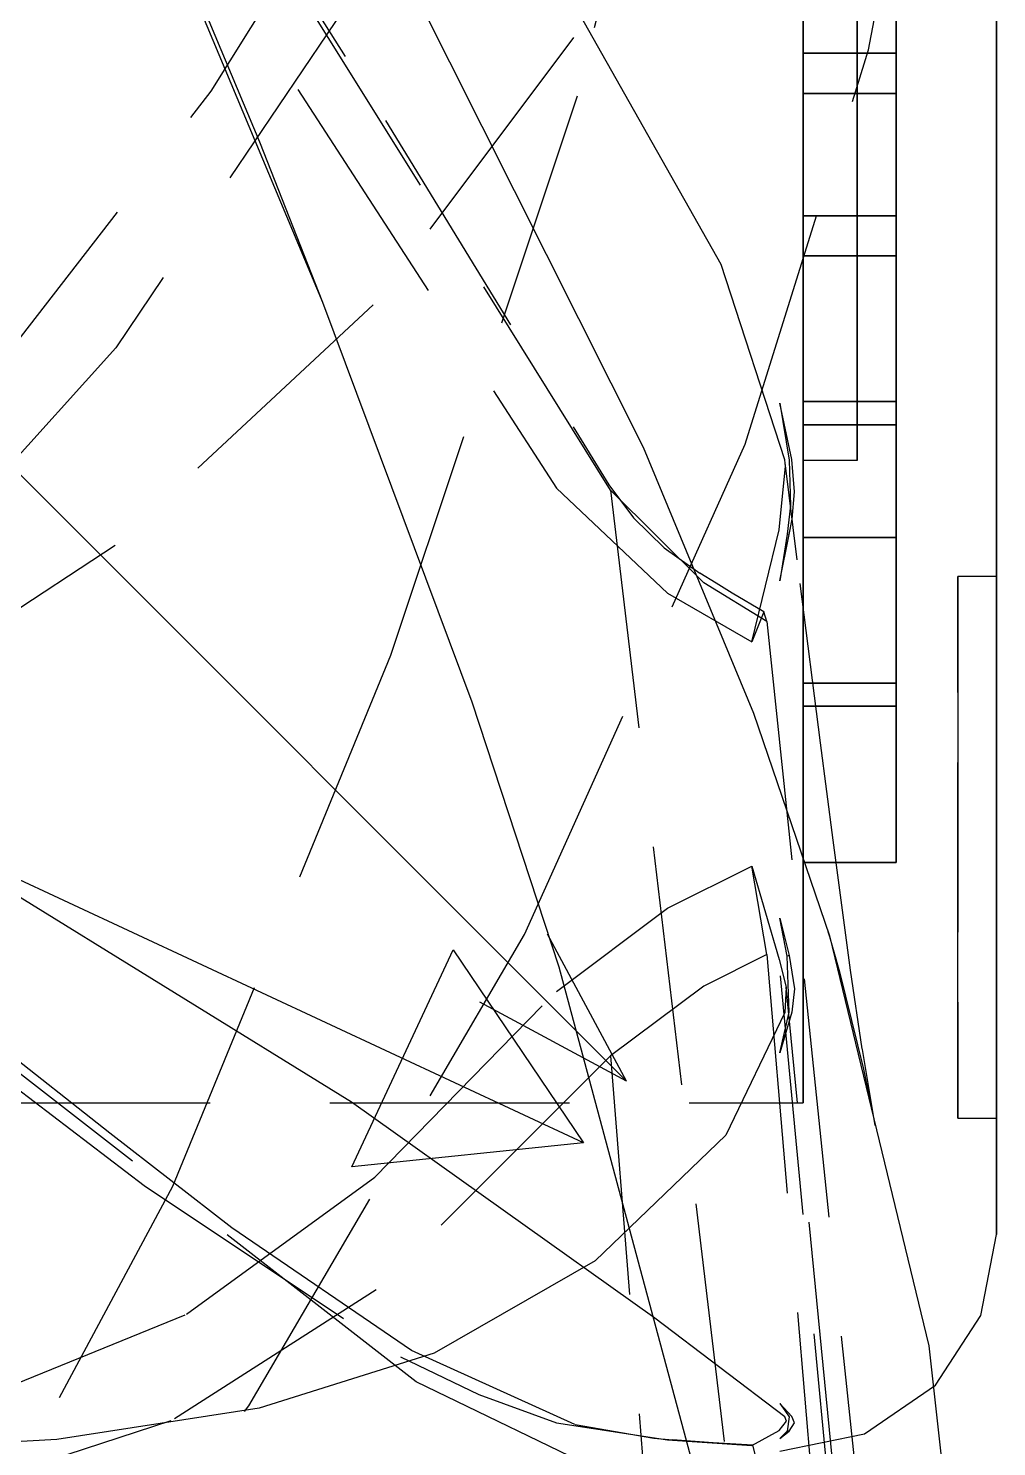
# Model space of a CAD drawing. Header units: metres. Extents: x -21 to 114, y 105 to 226.
# Drawn here: x 35.71 to 47.83, y 140.91 to 158.67 of the extents above; entities that cross this region are included whole.
import ezdxf

# ---------------------------------------------------------------- set-up
doc = ezdxf.new("R2010")
doc.units = ezdxf.units.M
doc.linetypes.add('DASHED', pattern=[4.5, 3, -1.5])
for name, color, linetype in [('DIM', 2, 'Continuous'), ('HIDDEN', 9, 'DASHED'), ('VISIBLE', 3, 'Continuous')]:
    doc.layers.add(name, color=color, linetype=linetype)

msp = doc.modelspace()

# ---------------------------------------------------------------- linework, layer by layer
at = {"layer": 'DIM', "color": 2}
for p, q in [((43.20173244687177, 145.4864052031387), (-0.6622916545081665, 189.35042930451866)), ((42.661102427770494, 144.71430551897427), (35.410640131477294, 148.09525161289986)), ((43.20173244687177, 145.4864052031387), (42.21178295321061, 147.32488283422373)), ((43.20173244687177, 145.4864052031387), (41.36325481578675, 146.4763546967999))]:
    msp.add_line(p, q, dxfattribs=at)
msp.add_lwpolyline([(42.661102427770494, 144.71430551897427), (39.76140556756782, 144.41138949277104), (41.02926035278992, 147.13031285388098)], close=True, dxfattribs=at)
at = {"layer": 'HIDDEN'}
for p, q in [((46.230431863245904, 158.4016889940027), (47.16791443863961, 163.31427669934007)), ((44.40021451132367, 162.00062051791627), (42.535654609172774, 158.55832978819214)), ((36.635085831494216, 161.68075246263658), (42.32228741302718, 152.91196604280543)), ((42.99990180147431, 152.88761081375443), (37.49026024451962, 161.7258977055791)), ((43.52863307914741, 161.5854288918992), (42.582316383636766, 157.8230330829151)), ((37.999455080102926, 157.88311080155304), (40.20720835753609, 161.4115525876269)), ((38.079847573337865, 160.86021726080446), (40.18000229888419, 157.51535785607481)), ((45.41159978988352, 155.80553247971844), (45.41159978988352, 159.75953071855884)), ((45.41159978988352, 159.75953071855884), (45.41159978988352, 155.80553247971844)), ((39.90720294610139, 159.28665812864722), (36.80352008391797, 154.67156067250676)), ((45.41159978988352, 159.29614839818362), (45.41159978988352, 157.27454711996666)), ((45.41159978988352, 157.27454711996654), (45.41159978988352, 159.2961483981835)), ((46.090097893839, 157.27454711996654), (46.090097893839, 159.2961483981835)), ((46.090097893839, 159.29614839818328), (46.090097893839, 157.27454711996637)), ((45.41159978988352, 158.88190371048591), (45.41159978988352, 158.55173401771256)), ((45.41159978988352, 158.55173401774965), (45.41159978988352, 158.88190371052892)), ((45.41159978988352, 158.57967950164124), (45.41159978988352, 158.80158415180622)), ((45.41159978988352, 158.80158415181467), (45.41159978988352, 158.57967950164613)), ((46.57473939666434, 158.55173401771256), (46.57473939666434, 158.8819037104862)), ((46.57473939666434, 158.88190371052923), (46.57473939666434, 158.5517340177502)), ((46.57473939666434, 158.80158415180574), (46.57473939666434, 158.57967950164095)), ((46.57473939666434, 158.57967950164496), (46.57473939666434, 158.80158415181378)), ((42.535654609172774, 158.55832978819214), (40.02563673630358, 155.2092535919126)), ((45.41159978988352, 158.36021264817805), (45.41159978988352, 158.57967950164124)), ((45.41159978988352, 158.57967950164613), (45.41159978988352, 158.36021264817947)), ((45.41159978988352, 158.55173401771256), (45.41159978988352, 158.22423196207092)), ((45.41159978988352, 158.22423196210212), (45.41159978988352, 158.55173401774965)), ((46.57473939666434, 158.57967950164095), (46.57473939666434, 158.36021264817796)), ((46.57473939666434, 158.36021264817805), (46.57473939666434, 158.57967950164496)), ((46.57473939666434, 158.2242319620706), (46.57473939666434, 158.55173401771256)), ((46.57473939666434, 158.5517340177502), (46.57473939666434, 158.2242319621029)), ((44.68563083828412, 153.4612991921759), (46.230431863245904, 158.4016889940027)), ((45.41159978988352, 156.32424698845625), (45.41159978988352, 158.36021264818083)), ((45.41159978988352, 158.36021264818154), (45.41159978988352, 156.3242469884534)), ((45.41159978988352, 158.36021264817984), (46.57473939666434, 158.36021264817924)), ((46.57473939666434, 158.36021264818277), (45.41159978988352, 158.3602126481822)), ((46.57473939666434, 158.36021264817887), (46.57473939666434, 156.3242469884543)), ((46.57473939666434, 156.32424698845625), (46.57473939666434, 158.36021264818459)), ((45.41159978988352, 158.22423196207092), (45.41159978988352, 157.89956021956147)), ((45.41159978988352, 157.8995602195869), (45.41159978988352, 158.22423196210212)), ((46.57473939666434, 157.89956021956087), (46.57473939666434, 158.2242319620706)), ((46.57473939666434, 158.2242319621029), (46.57473939666434, 157.8995602195879)), ((34.9876300018772, 153.9966425629812), (37.999455080102926, 157.88311080155304)), ((42.582316383636766, 157.8230330829151), (40.245190081728964, 150.81648896228782)), ((45.41159978988352, 157.89956021956147), (45.41159978988352, 157.5778800603188)), ((45.41159978988352, 157.57788006033852), (45.41159978988352, 157.8995602195869)), ((45.41159978988352, 157.52436416633253), (45.41159978988352, 157.85655842436984)), ((45.41159978988352, 157.85655842437217), (45.41159978988352, 155.82059276464406)), ((45.41159978988352, 157.85655842437), (45.41159978988352, 157.5243641663327)), ((45.41159978988352, 155.82059276464614), (45.41159978988352, 157.85655842437046)), ((46.57473939666434, 157.85655842437336), (45.41159978988352, 157.85655842437274)), ((45.41159978988352, 157.85655842437046), (46.57473939666434, 157.85655842436998)), ((46.57473939666434, 157.57788006031788), (46.57473939666434, 157.89956021956087)), ((46.57473939666434, 157.8995602195879), (46.57473939666434, 157.5778800603397)), ((46.57473939666434, 157.85655842437), (46.57473939666434, 157.5243641663328)), ((46.57473939666434, 155.82059276464688), (46.57473939666434, 157.85655842437524)), ((46.57473939666434, 157.52436416633125), (46.57473939666434, 157.85655842436844)), ((46.57473939666434, 157.8565584243695), (46.57473939666434, 155.8205927646449)), ((45.41159978988352, 157.5778800603188), (45.41159978988352, 157.2593512685056)), ((45.41159978988352, 157.25935126851974), (45.41159978988352, 157.57788006033852)), ((46.57473939666434, 157.25935126850442), (46.57473939666434, 157.57788006031788)), ((46.57473939666434, 157.5778800603397), (46.57473939666434, 157.25935126852113)), ((40.18000229888419, 157.51535785607481), (42.97798676226438, 152.95572510763083)), ((45.41159978988352, 157.19949059235256), (45.41159978988352, 157.52436416633253)), ((45.41159978988352, 157.5243641663327), (45.41159978988352, 157.1994905923527)), ((46.57473939666434, 157.5243641663328), (46.57473939666434, 157.1994905923529)), ((46.57473939666434, 157.1994905923514), (46.57473939666434, 157.52436416633125)), ((45.41159978988352, 157.27454711996666), (45.41159978988352, 155.58629021885827)), ((45.41159978988352, 155.58629021885818), (45.41159978988352, 157.27454711996654)), ((45.41159978988352, 157.2593512685056), (45.41159978988352, 156.94413206294536)), ((45.41159978988352, 156.944132062954), (45.41159978988352, 157.25935126851974)), ((45.41159978988352, 156.88230943317845), (45.41159978988352, 157.19949059235256)), ((45.41159978988352, 157.1994905923527), (45.41159978988352, 156.88230943317862)), ((46.090097893839, 155.58629021885818), (46.090097893839, 157.27454711996654)), ((46.090097893839, 157.27454711996637), (46.090097893839, 155.58629021885804)), ((46.57473939666434, 156.9441320629439), (46.57473939666434, 157.25935126850442)), ((46.57473939666434, 157.25935126852113), (46.57473939666434, 156.94413206295562)), ((46.57473939666434, 157.1994905923529), (46.57473939666434, 156.8823094331789)), ((46.57473939666434, 156.88230943317743), (46.57473939666434, 157.1994905923514)), ((45.41159978988352, 156.94413206294536), (45.41159978988352, 156.6323790185321)), ((45.41159978988352, 156.63237901853537), (45.41159978988352, 156.944132062954)), ((45.41159978988352, 156.5731836176515), (45.41159978988352, 156.88230943317845)), ((45.41159978988352, 156.88230943317862), (45.41159978988352, 156.57318361765164)), ((46.57473939666434, 156.6323790185304), (46.57473939666434, 156.9441320629439)), ((46.57473939666434, 156.94413206295562), (46.57473939666434, 156.6323790185372)), ((46.57473939666434, 156.8823094331789), (46.57473939666434, 156.573183617652)), ((46.57473939666434, 156.57318361765059), (46.57473939666434, 156.88230943317743)), ((45.41159978988352, 156.6323790185321), (45.41159978988352, 156.32424698845702)), ((45.41159978988352, 156.32424698845503), (45.41159978988352, 156.63237901853537)), ((45.41159978988352, 156.27246685743066), (45.41159978988352, 156.5731836176515)), ((45.41159978988352, 156.57318361765164), (45.41159978988352, 156.2724668574308)), ((46.57473939666434, 156.32424698845503), (46.57473939666434, 156.6323790185304)), ((46.57473939666434, 156.6323790185372), (46.57473939666434, 156.32424698845702)), ((46.57473939666434, 156.573183617652), (46.57473939666434, 156.27246685743125)), ((46.57473939666434, 156.27246685742986), (46.57473939666434, 156.57318361765059)), ((46.57473939666434, 156.3242469884553), (45.41159978988352, 156.32424698845585)), ((45.41159978988352, 156.3242469884553), (46.57473939666434, 156.32424698845583)), ((45.41159978988352, 155.98050324226452), (45.41159978988352, 156.27246685743066)), ((45.41159978988352, 156.2724668574308), (45.41159978988352, 155.98050324226466)), ((46.57473939666434, 156.27246685743125), (46.57473939666434, 155.98050324226517)), ((46.57473939666434, 155.98050324226384), (46.57473939666434, 156.27246685742986)), ((45.41159978988352, 155.69762684627275), (45.41159978988352, 155.98050324226452)), ((45.41159978988352, 155.98050324226466), (45.41159978988352, 155.6976268462729)), ((46.57473939666434, 155.98050324226517), (46.57473939666434, 155.69762684627347)), ((46.57473939666434, 155.6976268462722), (46.57473939666434, 155.98050324226384)), ((45.41159978988352, 155.82059276464153), (45.41159978988352, 155.3581017753535)), ((45.41159978988352, 155.35810177535933), (45.41159978988352, 155.82059276464747)), ((45.41159978988352, 155.82059276464588), (46.57473939666434, 155.8205927646464)), ((46.57473939666434, 155.82059276464588), (45.41159978988352, 155.8205927646464)), ((45.41159978988352, 152.25854114611963), (45.41159978988352, 155.80553247971844)), ((45.41159978988352, 155.80553247971844), (45.41159978988352, 152.25854114611963)), ((46.57473939666434, 155.35810177535933), (46.57473939666434, 155.82059276464747)), ((46.57473939666434, 155.82059276464153), (46.57473939666434, 155.3581017753535)), ((45.41159978988352, 155.4241613456878), (45.41159978988352, 155.69762684627275)), ((45.41159978988352, 155.6976268462729), (45.41159978988352, 155.42416134568793)), ((46.57473939666434, 155.69762684627347), (46.57473939666434, 155.42416134568856)), ((46.57473939666434, 155.4241613456873), (46.57473939666434, 155.6976268462722)), ((45.41159978988352, 155.58629021885827), (45.41159978988352, 154.31603394542694)), ((45.41159978988352, 154.31603394542688), (45.41159978988352, 155.58629021885818)), ((45.41159978988352, 155.16041964849416), (45.41159978988352, 155.4241613456878)), ((45.41159978988352, 155.42416134568793), (45.41159978988352, 155.16041964849427)), ((46.090097893839, 154.31603394542688), (46.090097893839, 155.58629021885818)), ((46.090097893839, 155.58629021885804), (46.090097893839, 154.3160339454268)), ((46.57473939666434, 155.42416134568856), (46.57473939666434, 155.16041964849498)), ((46.57473939666434, 155.16041964849376), (46.57473939666434, 155.4241613456873)), ((45.41159978988352, 155.3581017753535), (45.41159978988352, 154.90595404327496)), ((45.41159978988352, 154.90595404328067), (45.41159978988352, 155.35810177535933)), ((46.57473939666434, 154.90595404328067), (46.57473939666434, 155.35810177535933)), ((46.57473939666434, 155.3581017753535), (46.57473939666434, 154.90595404327496)), ((40.02563673630358, 155.2092535919126), (36.79743777672181, 152.196291606778)), ((45.41159978988352, 154.90670353638902), (45.41159978988352, 155.16041964849416)), ((45.41159978988352, 155.16041964849427), (45.41159978988352, 154.90670353638913)), ((46.57473939666434, 155.16041964849498), (46.57473939666434, 154.90670353638987)), ((46.57473939666434, 154.9067035363887), (46.57473939666434, 155.16041964849376)), ((45.41159978988352, 154.66330331947404), (45.41159978988352, 154.90670353638902)), ((45.41159978988352, 154.90670353638913), (45.41159978988352, 154.66330331947415)), ((45.41159978988352, 154.90595404327496), (45.41159978988352, 154.46469564391688)), ((45.41159978988352, 154.46469564392243), (45.41159978988352, 154.90595404328067)), ((46.57473939666434, 154.90670353638987), (46.57473939666434, 154.66330331947492)), ((46.57473939666434, 154.6633033194738), (46.57473939666434, 154.9067035363887)), ((46.57473939666434, 154.46469564392243), (46.57473939666434, 154.90595404328067)), ((46.57473939666434, 154.90595404327496), (46.57473939666434, 154.46469564391688)), ((36.80352008391797, 154.67156067250676), (33.63286224075656, 151.1517658055319)), ((45.41159978988352, 154.43049750407317), (45.41159978988352, 154.66330331947404)), ((45.41159978988352, 154.66330331947415), (45.41159978988352, 154.4304975040733)), ((46.57473939666434, 154.66330331947492), (46.57473939666434, 154.4304975040741)), ((46.57473939666434, 154.43049750407303), (46.57473939666434, 154.6633033194738)), ((45.41159978988352, 154.46469564391688), (45.41159978988352, 154.03485950134097)), ((45.41159978988352, 154.03485950134638), (45.41159978988352, 154.46469564392243)), ((45.41159978988352, 154.2085524740569), (45.41159978988352, 154.43049750407317)), ((45.41159978988352, 154.4304975040733), (45.41159978988352, 154.20855247405697)), ((46.57473939666434, 154.03485950134638), (46.57473939666434, 154.46469564392243)), ((46.57473939666434, 154.46469564391688), (46.57473939666434, 154.03485950134097)), ((46.57473939666434, 154.4304975040741), (46.57473939666434, 154.20855247405783)), ((46.57473939666434, 154.20855247405683), (46.57473939666434, 154.43049750407303)), ((45.41159978988352, 154.31603394542694), (45.41159978988352, 153.5274742533508)), ((45.41159978988352, 153.52747425335076), (45.41159978988352, 154.31603394542688)), ((45.41159978988352, 153.9977221860371), (45.41159978988352, 154.2085524740569)), ((45.41159978988352, 154.20855247405697), (45.41159978988352, 153.99772218603718)), ((46.090097893839, 153.52747425335076), (46.090097893839, 154.31603394542688)), ((46.090097893839, 154.3160339454268), (46.090097893839, 153.5274742533507)), ((46.57473939666434, 154.20855247405783), (46.57473939666434, 153.99772218603806)), ((46.57473939666434, 153.9977221860371), (46.57473939666434, 154.20855247405683)), ((45.41159978988352, 154.03485950134097), (45.41159978988352, 153.61696474452776)), ((45.41159978988352, 153.616964744533), (45.41159978988352, 154.03485950134638)), ((46.57473939666434, 153.616964744533), (46.57473939666434, 154.03485950134638)), ((46.57473939666434, 154.03485950134097), (46.57473939666434, 153.61696474452776)), ((45.41159978988352, 150.47132622092184), (45.41159978988352, 153.99772218603923)), ((45.41159978988352, 153.99772218603937), (45.41159978988352, 150.4713262209225)), ((45.41159978988352, 153.99772218603977), (46.57473939666434, 153.99772218604005)), ((46.57473939666434, 153.99772218603977), (45.41159978988352, 153.99772218604025)), ((46.57473939666434, 153.99772218603977), (46.57473939666434, 150.47132622092198)), ((46.57473939666434, 150.4713262209214), (46.57473939666434, 153.99772218603144)), ((45.41159978988352, 153.524663761898), (45.41159978988352, 153.7069372843421)), ((45.41159978988352, 153.70693728434415), (45.41159978988352, 150.18054131922747)), ((45.41159978988352, 153.70693728434287), (45.41159978988352, 153.52466376189872)), ((45.41159978988352, 150.18054131922662), (45.41159978988352, 153.70693728434443)), ((46.57473939666434, 153.70693728434458), (45.41159978988352, 153.706937284345)), ((45.41159978988352, 153.70693728434458), (46.57473939666434, 153.70693728434503)), ((46.57473939666434, 150.18054131922622), (46.57473939666434, 153.7069372843429)), ((46.57473939666434, 153.70693728434287), (46.57473939666434, 153.52466376189957)), ((46.57473939666434, 153.52466376189918), (46.57473939666434, 153.70693728434293)), ((46.57473939666434, 153.70693728434458), (46.57473939666434, 150.1805413192268)), ((45.41159978988352, 153.61696474452776), (45.41159978988352, 153.21151608040518)), ((45.41159978988352, 153.21151608041026), (45.41159978988352, 153.616964744533)), ((45.41159978988352, 153.5274742533508), (45.41159978988352, 153.260152818329)), ((45.41159978988352, 153.260152818329), (45.41159978988352, 153.52747425335076)), ((45.41159978988352, 153.3542875088192), (45.41159978988352, 153.524663761898)), ((45.41159978988352, 153.52466376189872), (45.41159978988352, 153.35428750881982)), ((46.090097893839, 153.260152818329), (46.090097893839, 153.52747425335076)), ((46.090097893839, 153.5274742533507), (46.090097893839, 153.260152818329)), ((46.57473939666434, 153.21151608041026), (46.57473939666434, 153.616964744533)), ((46.57473939666434, 153.61696474452776), (46.57473939666434, 153.21151608040518)), ((46.57473939666434, 153.52466376189957), (46.57473939666434, 153.35428750882141)), ((46.57473939666434, 153.35428750882065), (46.57473939666434, 153.52466376189918)), ((41.92397303087639, 147.3207101701541), (44.68563083828412, 153.4612991921759)), ((45.41159978988352, 153.19600347507136), (45.41159978988352, 153.3542875088192)), ((45.41159978988352, 153.35428750881982), (45.41159978988352, 153.19600347507188)), ((46.57473939666434, 153.35428750882141), (46.57473939666434, 153.19600347507412)), ((46.57473939666434, 153.196003475073), (46.57473939666434, 153.35428750882065)), ((45.11003098174564, 152.39116959658952), (45.193042750114294, 153.1871042244121)), ((46.090097893839, 153.260152818329), (45.41159978988352, 153.260152818329)), ((45.41159978988352, 153.21151608040518), (45.41159978988352, 152.81900318429555)), ((45.41159978988352, 152.81900318430047), (45.41159978988352, 153.21151608041026)), ((45.41159978988352, 153.0499927743155), (45.41159978988352, 153.19600347507136)), ((45.41159978988352, 153.19600347507188), (45.41159978988352, 153.04999277431594)), ((46.57473939666434, 152.81900318430047), (46.57473939666434, 153.21151608041026)), ((46.57473939666434, 153.21151608040518), (46.57473939666434, 152.81900318429555)), ((46.57473939666434, 153.19600347507412), (46.57473939666434, 153.0499927743187)), ((46.57473939666434, 153.04999277431733), (46.57473939666434, 153.196003475073)), ((42.97812066325581, 152.95557018067854), (43.28741022771797, 152.54212452234452)), ((45.41159978988352, 152.91642247667198), (45.41159978988352, 153.0499927743155)), ((45.41159978988352, 153.04999277431594), (45.41159978988352, 152.91642247667235)), ((46.57473939666434, 153.0499927743187), (46.57473939666434, 152.91642247667548)), ((46.57473939666434, 152.91642247667392), (46.57473939666434, 153.04999277431733)), ((42.32228741302718, 152.91196604280543), (43.713480870757984, 151.59840387321347)), ((42.99990180147431, 152.88761081375443), (44.77962879344168, 137.9946361339519)), ((44.16725443161125, 151.7262255189251), (42.99990180147431, 152.88761081375443)), ((45.41159978988352, 152.7954454175534), (45.41159978988352, 152.91642247667198)), ((45.41159978988352, 152.91642247667235), (45.41159978988352, 152.7954454175537)), ((45.41159978988352, 152.81900318429555), (45.41159978988352, 152.4399001085165)), ((45.41159978988352, 152.43990010852121), (45.41159978988352, 152.81900318430047)), ((45.41159978988352, 152.6872000227856), (45.41159978988352, 152.7954454175534)), ((45.41159978988352, 152.7954454175537), (45.41159978988352, 152.68720002278585)), ((46.57473939666434, 152.91642247667548), (46.57473939666434, 152.7954454175571)), ((46.57473939666434, 152.7954454175554), (46.57473939666434, 152.91642247667392)), ((46.57473939666434, 152.43990010852121), (46.57473939666434, 152.81900318430047)), ((46.57473939666434, 152.81900318429555), (46.57473939666434, 152.4399001085165)), ((46.57473939666434, 152.7954454175571), (46.57473939666434, 152.68720002278934)), ((46.57473939666434, 152.68720002278758), (46.57473939666434, 152.7954454175554)), ((45.25471673590892, 152.69324466524563), (45.21130456537202, 152.33501514668188)), ((45.41159978988352, 152.59181015021613), (45.41159978988352, 152.6872000227856)), ((45.41159978988352, 152.68720002278585), (45.41159978988352, 152.59181015021636)), ((45.41159978988352, 152.5093849479925), (45.41159978988352, 152.59181015021613)), ((45.41159978988352, 152.59181015021636), (45.41159978988352, 152.50938494799266)), ((46.57473939666434, 152.68720002278934), (46.57473939666434, 152.59181015021986)), ((46.57473939666434, 152.5918101502181), (46.57473939666434, 152.68720002278758)), ((46.57473939666434, 152.59181015021986), (46.57473939666434, 152.509384947996)), ((46.57473939666434, 152.50938494799433), (46.57473939666434, 152.5918101502181)), ((43.28741022771797, 152.54212452234452), (43.67067800150176, 152.1670540272175)), ((45.238636269732346, 152.3311807104416), (45.27600059521675, 152.52198540528764)), ((45.41159978988352, 152.440018729671), (45.41159978988352, 152.5093849479925)), ((45.41159978988352, 152.50938494799266), (45.41159978988352, 152.44001872967112)), ((45.41159978988352, 152.38379086630036), (45.41159978988352, 152.440018729671)), ((45.41159978988352, 152.44001872967112), (45.41159978988352, 152.38379086630044)), ((45.41159978988352, 152.4399001085165), (45.41159978988352, 152.07466470985042)), ((45.41159978988352, 152.074664709855), (45.41159978988352, 152.43990010852121)), ((46.57473939666434, 152.509384947996), (46.57473939666434, 152.44001872967422)), ((46.57473939666434, 152.44001872967266), (46.57473939666434, 152.50938494799433)), ((46.57473939666434, 152.44001872967422), (46.57473939666434, 152.38379086630314)), ((46.57473939666434, 152.38379086630178), (46.57473939666434, 152.44001872967266)), ((46.57473939666434, 152.074664709855), (46.57473939666434, 152.43990010852121)), ((46.57473939666434, 152.4399001085165), (46.57473939666434, 152.07466470985042)), ((44.76821055378609, 150.98624883758617), (45.11003098174564, 152.39116959658952)), ((45.21130456537202, 152.33501514668188), (45.12081488749915, 151.7498982346658)), ((45.12081488749915, 151.7498982346658), (45.238636269732346, 152.3311807104416)), ((45.238636269732346, 152.3311807104416), (45.21130456537202, 152.33501514668188)), ((45.41159978988352, 152.34076569560276), (45.41159978988352, 152.38379086630036)), ((45.41159978988352, 152.38379086630044), (45.41159978988352, 152.3407656956028)), ((45.41159978988352, 152.3109924483565), (45.41159978988352, 152.34076569560276)), ((45.41159978988352, 152.3407656956028), (45.41159978988352, 152.31099244835656)), ((45.41159978988352, 152.29450519206475), (45.41159978988352, 152.3109924483565)), ((45.41159978988352, 152.31099244835656), (45.41159978988352, 152.29450519206478)), ((45.41159978988352, 152.29450519206569), (45.41159978988352, 148.2225738726146)), ((45.41159978988352, 148.2225738726146), (45.41159978988352, 152.29450519206569)), ((45.41159978988352, 152.29450519206569), (46.57473939666434, 152.2945051920647)), ((46.57473939666434, 152.29450519206569), (45.41159978988352, 152.2945051920663)), ((45.41159978988352, 149.29641767417496), (45.41159978988352, 152.25854114611963)), ((45.41159978988352, 152.25854114611963), (45.41159978988352, 149.29641767417496)), ((46.57473939666434, 152.38379086630314), (46.57473939666434, 152.34076569560494)), ((46.57473939666434, 152.34076569560386), (46.57473939666434, 152.38379086630178)), ((46.57473939666434, 152.34076569560494), (46.57473939666434, 152.31099244835804)), ((46.57473939666434, 152.31099244835727), (46.57473939666434, 152.34076569560386)), ((46.57473939666434, 152.31099244835804), (46.57473939666434, 152.29450519206543)), ((46.57473939666434, 152.2945051920651), (46.57473939666434, 152.31099244835727)), ((46.57473939666434, 148.2225738726146), (46.57473939666434, 152.29450519206569)), ((46.57473939666434, 152.29450519206569), (46.57473939666434, 148.2225738726146)), ((36.79743777672181, 152.196291606778), (32.764255457415736, 149.53902644923755)), ((43.67067800150176, 152.1670540272175), (44.11750014194431, 151.8460070355979)), ((45.41159978988352, 152.07466470985042), (45.41159978988352, 151.72373809657418)), ((45.41159978988352, 151.72373809657856), (45.41159978988352, 152.074664709855)), ((46.57473939666434, 151.72373809657856), (46.57473939666434, 152.074664709855)), ((46.57473939666434, 152.07466470985042), (46.57473939666434, 151.72373809657418)), ((44.32085912479893, 151.72215379974506), (44.11760409370695, 151.8459424117583)), ((44.95749857403853, 151.24331044579205), (44.16725443161125, 151.7262255189251)), ((44.52439469390684, 151.5991529399111), (44.32085912479893, 151.72215379974506)), ((45.41159978988352, 151.72373809657418), (45.41159978988352, 151.38754409571604)), ((45.41159978988352, 151.38754409572022), (45.41159978988352, 151.72373809657856)), ((46.57473939666434, 151.38754409572022), (46.57473939666434, 151.72373809657856)), ((46.57473939666434, 151.72373809657418), (46.57473939666434, 151.38754409571604)), ((47.350165801184886, 151.7970863377126), (47.350165801184886, 151.806228309853)), ((47.83480730401023, 151.806228309853), (47.350165801184886, 151.806228309853)), ((47.350165801184886, 151.806228309853), (47.350165801184886, 151.7970863377126)), ((47.350165801184886, 151.76977538689547), (47.350165801184886, 151.7970863377126)), ((47.350165801184886, 151.7970863377126), (47.350165801184886, 151.76977538689547)), ((47.350165801184886, 151.72463890845427), (47.350165801184886, 151.76977538689547)), ((47.350165801184886, 151.76977538689547), (47.350165801184886, 151.72463890845427)), ((47.350165801184886, 151.6622445197942), (47.350165801184886, 151.72463890845427)), ((47.350165801184886, 151.72463890845427), (47.350165801184886, 151.6622445197942)), ((47.834807302269034, 151.806228309853), (47.834807302269034, 151.1698009114067)), ((43.713480870757984, 151.59840387321347), (44.76821055378609, 150.98624883758617)), ((44.920256830110965, 151.36245892531156), (44.52439469390684, 151.5991529399111)), ((47.350165801184886, 151.58337686655472), (47.350165801184886, 151.6622445197942)), ((47.350165801184886, 151.6622445197942), (47.350165801184886, 151.58337686655472)), ((47.350165801184886, 151.48902775523538), (47.350165801184886, 151.58337686655472)), ((47.350165801184886, 151.58337686655472), (47.350165801184886, 151.48902775523538)), ((44.92039461691612, 151.3626909781023), (44.76821055378609, 150.98624883758617)), ((44.95749857403853, 151.24331044579205), (44.92039461691612, 151.3626909781023)), ((45.41159978988352, 151.38754409571604), (45.41159978988352, 151.06648874118434)), ((45.41159978988352, 151.06648874118835), (45.41159978988352, 151.38754409572022)), ((46.57473939666434, 151.06648874118835), (46.57473939666434, 151.38754409572022)), ((46.57473939666434, 151.38754409571604), (46.57473939666434, 151.06648874118434)), ((47.350165801184886, 151.3803836806537), (47.350165801184886, 151.48902775523538)), ((47.350165801184886, 151.48902775523538), (47.350165801184886, 151.3803836806537)), ((47.350165801184886, 151.25881090508423), (47.350165801184886, 151.3803836806537)), ((47.350165801184886, 151.3803836806537), (47.350165801184886, 151.25881090508423)), ((44.95749857403853, 151.24331044579205), (46.71542707050155, 134.3669355359921)), ((47.350165801184886, 151.125838276718), (47.350165801184886, 151.25881090508423)), ((47.350165801184886, 151.25881090508423), (47.350165801184886, 151.125838276718)), ((47.834807302269034, 151.1698009114067), (47.834807302269034, 150.55326614582333)), ((45.41159978988352, 151.06648874118434), (45.41159978988352, 150.76095978338532)), ((45.41159978988352, 150.7609597833891), (45.41159978988352, 151.06648874118835)), ((46.57473939666434, 150.7609597833891), (46.57473939666434, 151.06648874118835)), ((46.57473939666434, 151.06648874118434), (46.57473939666434, 150.76095978338532)), ((47.350165801184886, 150.9831380035092), (47.350165801184886, 151.125838276718)), ((47.350165801184886, 151.125838276718), (47.350165801184886, 150.9831380035092)), ((47.350165801184886, 150.83250462419005), (47.350165801184886, 150.9831380035092)), ((47.350165801184886, 150.9831380035092), (47.350165801184886, 150.83250462419005)), ((40.245190081728964, 150.81648896228782), (37.513658463745465, 144.16475316471607)), ((47.350165801184886, 150.67583244090503), (47.350165801184886, 150.83250462419005)), ((47.350165801184886, 150.83250462419005), (47.350165801184886, 150.67583244090503)), ((45.41159978988352, 150.76095978338532), (45.41159978988352, 150.47132622092244)), ((45.41159978988352, 150.47132622092604), (45.41159978988352, 150.7609597833891)), ((46.57473939666434, 150.47132622092604), (46.57473939666434, 150.7609597833891)), ((46.57473939666434, 150.76095978338532), (46.57473939666434, 150.47132622092244)), ((47.350165801184886, 150.51509169726225), (47.350165801184886, 150.67583244090503)), ((47.350165801184886, 150.67583244090503), (47.350165801184886, 150.51509169726225)), ((46.57473939666434, 150.4713262209214), (45.41159978988352, 150.47132622092113)), ((45.41159978988352, 150.4713262209214), (46.57473939666434, 150.4713262209209)), ((47.350165801184886, 150.35230380137696), (47.350165801184886, 150.51509169726225)), ((47.350165801184886, 150.51509169726225), (47.350165801184886, 150.35230380137696)), ((47.834807302269034, 150.55326614582333), (47.834807302269034, 149.95758574871775)), ((47.350165801184886, 150.35230380137696), (47.350165801184886, 146.4751717787742)), ((47.350165801184886, 146.4751717787742), (47.350165801184886, 150.35230380137696)), ((47.83480730401023, 146.4751717787742), (47.83480730401023, 150.35230380137696)), ((45.41159978988352, 150.18054131922875), (45.41159978988352, 149.92482915471328)), ((45.41159978988352, 149.92482915471197), (45.41159978988352, 150.18054131922725)), ((45.41159978988352, 150.18054131922622), (46.57473939666434, 150.18054131922577)), ((46.57473939666434, 150.18054131922622), (45.41159978988352, 150.18054131922577)), ((46.57473939666434, 149.92482915471314), (46.57473939666434, 150.18054131922804)), ((46.57473939666434, 150.18054131922875), (46.57473939666434, 149.9248291547142)), ((45.41159978988352, 149.92482915471328), (45.41159978988352, 149.68602221136751)), ((45.41159978988352, 149.68602221136638), (45.41159978988352, 149.92482915471197)), ((46.57473939666434, 149.6860222113678), (46.57473939666434, 149.92482915471314)), ((46.57473939666434, 149.9248291547142), (46.57473939666434, 149.68602221136916)), ((47.834807302269034, 149.95758574871775), (47.834807302269034, 149.38368892487293)), ((45.41159978988352, 149.68602221136751), (45.41159978988352, 149.4644089051545)), ((45.41159978988352, 149.4644089051535), (45.41159978988352, 149.68602221136638)), ((46.57473939666434, 149.4644089051552), (46.57473939666434, 149.6860222113678)), ((46.57473939666434, 149.68602221136916), (46.57473939666434, 149.46440890515677)), ((45.41159978988352, 149.4644089051545), (45.41159978988352, 149.26025688664694)), ((45.41159978988352, 149.26025688664612), (45.41159978988352, 149.4644089051535)), ((46.57473939666434, 149.26025688664794), (46.57473939666434, 149.4644089051552)), ((46.57473939666434, 149.46440890515677), (46.57473939666434, 149.2602568866497)), ((47.834807302269034, 149.38368892487293), (47.834807302269034, 148.83247089876863)), ((45.41159978988352, 147.06769530351824), (45.41159978988352, 149.29641767417496)), ((45.41159978988352, 149.29641767417496), (45.41159978988352, 147.06769530351824)), ((45.41159978988352, 149.26025688664694), (45.41159978988352, 149.07381271777558)), ((45.41159978988352, 149.0738127177749), (45.41159978988352, 149.26025688664612)), ((46.57473939666434, 149.07381271777686), (46.57473939666434, 149.26025688664794)), ((46.57473939666434, 149.2602568866497), (46.57473939666434, 149.07381271777874)), ((45.41159978988352, 149.07381271777558), (45.41159978988352, 148.90530157404743)), ((45.41159978988352, 148.90530157404686), (45.41159978988352, 149.0738127177749)), ((46.57473939666434, 148.90530157404885), (46.57473939666434, 149.07381271777686)), ((46.57473939666434, 149.07381271777874), (46.57473939666434, 148.9053015740508)), ((45.41159978988352, 148.90530157404743), (45.41159978988352, 148.75492697259273)), ((45.41159978988352, 148.75492697259227), (45.41159978988352, 148.90530157404686)), ((46.57473939666434, 148.75492697259426), (46.57473939666434, 148.90530157404885)), ((46.57473939666434, 148.9053015740508), (46.57473939666434, 148.75492697259622)), ((45.41159978988352, 148.75492697259273), (45.41159978988352, 148.62287052637006)), ((45.41159978988352, 148.6228705263697), (45.41159978988352, 148.75492697259227)), ((46.57473939666434, 148.62287052637166), (46.57473939666434, 148.75492697259426)), ((46.57473939666434, 148.75492697259622), (46.57473939666434, 148.62287052637353)), ((47.834807302269034, 148.83247089876863), (47.834807302269034, 148.30479151811647)), ((31.49303523803692, 148.49770261279235), (37.160747959248845, 144.1784081911484)), ((45.41159978988352, 148.62287052637006), (45.41159978988352, 148.50929172482552)), ((45.41159978988352, 148.5092917248253), (45.41159978988352, 148.6228705263697)), ((45.41159978988352, 148.50929172482552), (45.41159978988352, 148.4143277412715)), ((45.41159978988352, 148.41432774127134), (45.41159978988352, 148.5092917248253)), ((46.57473939666434, 148.50929172482708), (46.57473939666434, 148.62287052637166)), ((46.57473939666434, 148.62287052637353), (46.57473939666434, 148.50929172482887)), ((46.57473939666434, 148.41432774127296), (46.57473939666434, 148.50929172482708)), ((46.57473939666434, 148.50929172482887), (46.57473939666434, 148.41432774127455)), ((40.56499992545438, 141.7182777095331), (31.881962365212253, 148.47594312455487)), ((45.41159978988352, 148.4143277412715), (45.41159978988352, 148.33809326721735)), ((45.41159978988352, 148.33809326721723), (45.41159978988352, 148.41432774127134)), ((45.41159978988352, 148.33809326721735), (45.41159978988352, 148.2806803738522)), ((45.41159978988352, 148.28068037385214), (45.41159978988352, 148.33809326721723)), ((46.57473939666434, 148.3380932672186), (46.57473939666434, 148.41432774127296)), ((46.57473939666434, 148.41432774127455), (46.57473939666434, 148.33809326721996)), ((46.57473939666434, 148.28068037385322), (46.57473939666434, 148.3380932672186)), ((46.57473939666434, 148.33809326721996), (46.57473939666434, 148.28068037385424)), ((43.71348087484739, 147.6522829184817), (44.76821055333343, 148.17903210728093)), ((44.76821055333343, 148.17903210728093), (45.11003881498105, 147.00884318619515)), ((44.95749857421203, 147.07194857839895), (44.76821055333343, 148.17903210728093)), ((45.41159978988352, 148.2806803738522), (45.41159978988352, 148.2421584008473)), ((45.41159978988352, 148.24215840084727), (45.41159978988352, 148.28068037385214)), ((45.41159978988352, 148.2421584008473), (45.41159978988352, 148.22257387261178)), ((45.41159978988352, 148.22257387261178), (45.41159978988352, 148.24215840084727)), ((46.57473939666434, 148.2225738726146), (45.41159978988352, 148.22257387261527)), ((45.41159978988352, 148.2225738726146), (46.57473939666434, 148.22257387261357)), ((46.57473939666434, 148.24215840084796), (46.57473939666434, 148.28068037385322)), ((46.57473939666434, 148.28068037385424), (46.57473939666434, 148.24215840084864)), ((46.57473939666434, 148.22257387261203), (46.57473939666434, 148.24215840084796)), ((46.57473939666434, 148.24215840084864), (46.57473939666434, 148.2225738726123)), ((47.834807302269034, 148.30479151811647), (47.834807302269034, 147.80147391257913)), ((47.834807302269034, 147.80147391257913), (47.834807302269034, 147.3233032097664)), ((42.32228672941126, 146.6086657216644), (43.71348087484739, 147.6522829184817)), ((45.21132039160588, 147.05297947791263), (45.120814881927714, 147.52634155599776)), ((45.120814881927714, 147.52634155599776), (45.23866905398821, 147.05901256654516)), ((38.46979065678589, 141.41996186430922), (41.92397303087639, 147.3207101701541)), ((45.72726451647449, 147.3567865155224), (45.866527424021626, 146.85368678154305)), ((47.834807302269034, 147.3233032097664), (47.834807302269034, 146.87102531051082)), ((44.95749857421203, 147.07194857839895), (44.16725469928747, 146.67412109163445)), ((44.95749857421203, 147.07194857839895), (46.71542700825792, 126.45097304415131)), ((45.11003881498105, 147.00884318619515), (45.198214174862926, 146.66243000504147)), ((47.09591129583987, 125.89517848138811), (45.11003881497922, 147.00884318620044)), ((45.23866905398821, 147.05901256654516), (45.21132039160588, 147.05297947791263)), ((45.235109750778165, 146.34860229037022), (45.21132039160588, 147.05297947791263)), ((45.23866905398821, 147.05901256654516), (45.30294844418777, 146.64217607164488)), ((45.41159978988352, 145.6841314801483), (45.41159978988352, 147.06769530351824)), ((45.41159978988352, 147.06769530351824), (45.41159978988352, 145.6841314801483)), ((45.866527424021626, 146.85368678154305), (46.165932733885086, 145.63758203475038)), ((47.834807302269034, 146.87102531051082), (47.834807302269034, 146.44534572533317)), ((36.73141304095128, 144.83345509068022), (34.36793503140338, 146.69769336322042)), ((40.04704201781382, 144.2848100195427), (42.32228672941126, 146.6086657216644)), ((44.16725469928747, 146.67412109163445), (42.99987412047311, 145.80326772171327)), ((45.198214174862926, 146.66243000504147), (45.18287878720604, 146.34432720326492)), ((45.7811596995615, 140.7350278349668), (45.19812990395553, 146.6625532367315)), ((45.30294844418777, 146.64217607164488), (45.269899975495086, 146.34803467403543)), ((47.350165801184886, 146.31238388288892), (47.350165801184886, 146.4751717787742)), ((47.350165801184886, 146.4751717787742), (47.350165801184886, 146.31238388288892)), ((47.83480730401023, 146.31238388288892), (47.83480730401023, 146.4751717787742)), ((47.834807302269034, 146.44534572533317), (47.834807302269034, 146.04692847391323)), ((45.18287878720604, 146.34432720326492), (44.444291118146836, 144.80788119386474)), ((45.12081488816117, 145.84204535319296), (45.235109750778165, 146.34860229037022)), ((45.269899975495086, 146.34803467403543), (45.12081488816117, 145.84204535319296)), ((47.350165801184886, 146.15164313924618), (47.350165801184886, 146.31238388288892)), ((47.350165801184886, 146.31238388288892), (47.350165801184886, 146.15164313924618)), ((47.83480730401023, 146.15164313924618), (47.83480730401023, 146.31238388288892)), ((47.350165801184886, 145.99497095596112), (47.350165801184886, 146.15164313924618)), ((47.350165801184886, 146.15164313924618), (47.350165801184886, 145.99497095596112)), ((47.83480730401023, 145.99497095596112), (47.83480730401023, 146.15164313924618)), ((47.834807302269034, 146.04692847391323), (47.834807302269034, 145.67639504928218)), ((46.31556879937277, 144.93174343725417), (46.15382407019044, 145.88069696040805)), ((47.350165801184886, 145.84433757664198), (47.350165801184886, 145.99497095596112)), ((47.350165801184886, 145.99497095596112), (47.350165801184886, 145.84433757664198)), ((47.350165801184886, 145.7016373034332), (47.350165801184886, 145.84433757664198)), ((47.350165801184886, 145.84433757664198), (47.350165801184886, 145.7016373034332)), ((47.83480730401023, 145.84433757664198), (47.83480730401023, 145.99497095596112)), ((47.83480730401023, 145.7016373034332), (47.83480730401023, 145.84433757664198)), ((42.99987412047311, 145.80326772171327), (40.067186678989586, 142.87086113322977)), ((42.99987412047311, 145.80326772171327), (44.78183982289632, 123.52723816852217)), ((45.41159978988352, 145.21510387142834), (45.41159978988352, 145.6841314801483)), ((45.41159978988352, 145.6841314801483), (45.41159978988352, 145.21510387142834)), ((47.350165801184886, 145.56866467506694), (47.350165801184886, 145.7016373034332)), ((47.350165801184886, 145.7016373034332), (47.350165801184886, 145.56866467506694)), ((47.83480730401023, 145.56866467506694), (47.83480730401023, 145.7016373034332)), ((47.834807302269034, 145.67639504928218), (47.834807302269034, 145.3343234483526)), ((46.165932733885086, 145.63758203475038), (46.31556879937277, 144.93174343725417)), ((47.350165801184886, 145.4470918994975), (47.350165801184886, 145.56866467506694)), ((47.350165801184886, 145.56866467506694), (47.350165801184886, 145.4470918994975)), ((47.83480730401023, 145.4470918994975), (47.83480730401023, 145.56866467506694)), ((47.350165801184886, 145.33844782491582), (47.350165801184886, 145.4470918994975)), ((47.350165801184886, 145.4470918994975), (47.350165801184886, 145.33844782491582)), ((47.350165801184886, 145.2440987135965), (47.350165801184886, 145.33844782491582)), ((47.350165801184886, 145.33844782491582), (47.350165801184886, 145.2440987135965)), ((47.83480730401023, 145.33844782491582), (47.83480730401023, 145.4470918994975)), ((47.83480730401023, 145.2440987135965), (47.83480730401023, 145.33844782491582)), ((47.834807302269034, 145.3343234483526), (47.834807302269034, 145.0212472702982)), ((30.484641502862956, 145.21510387142834), (45.41159978988352, 145.21510387142834)), ((47.350165801184886, 145.165231060357), (47.350165801184886, 145.2440987135965)), ((47.350165801184886, 145.2440987135965), (47.350165801184886, 145.165231060357)), ((47.350165801184886, 145.1028366716969), (47.350165801184886, 145.165231060357)), ((47.350165801184886, 145.165231060357), (47.350165801184886, 145.1028366716969)), ((47.83480730401023, 145.165231060357), (47.83480730401023, 145.2440987135965)), ((47.83480730401023, 145.1028366716969), (47.83480730401023, 145.165231060357)), ((47.350165801184886, 145.0577001932557), (47.350165801184886, 145.1028366716969)), ((47.350165801184886, 145.1028366716969), (47.350165801184886, 145.0577001932557)), ((47.350165801184886, 145.03038924243856), (47.350165801184886, 145.0577001932557)), ((47.350165801184886, 145.0577001932557), (47.350165801184886, 145.03038924243856)), ((47.350165801184886, 145.0212472702982), (47.350165801184886, 145.03038924243856)), ((47.350165801184886, 145.03038924243856), (47.350165801184886, 145.0212472702982)), ((47.350165801184886, 145.0212472702982), (47.83480730401023, 145.0212472702982)), ((47.83480730401023, 145.0577001932557), (47.83480730401023, 145.1028366716969)), ((47.83480730401023, 145.03038924243856), (47.83480730401023, 145.0577001932557)), ((47.83480730401023, 145.0212472702982), (47.83480730401023, 145.03038924243856)), ((38.25891036342553, 143.650487942069), (36.73141304095128, 144.83345509068022)), ((44.444291118146836, 144.80788119386474), (42.808510023298666, 143.23343558932754)), ((37.690677966919594, 142.56754451976383), (40.04704201781382, 144.2848100195427)), ((37.513658463745465, 144.16475316471607), (34.50965012494521, 138.56452220725922)), ((37.160747959248845, 144.1784081911484), (40.371375027836166, 142.03449758755215)), ((40.5066631574274, 142.11341648510182), (38.25891036342553, 143.650487942069)), ((42.808510023298666, 143.23343558932754), (40.793108045094286, 142.0804105658775)), ((40.067186678989586, 142.87086113322977), (37.495959387343824, 141.23037616259344)), ((34.89389730041004, 141.4267364877861), (37.690677966919594, 142.56754451976383)), ((45.18287283742321, 141.28238382015587), (43.556724424920674, 142.51632895977488)), ((42.55502259115532, 141.18444940286147), (40.5066631574274, 142.11341648510182)), ((40.793108045094286, 142.0804105658775), (38.60052362399491, 141.39185562169138)), ((40.371375027836166, 142.03449758755215), (41.3512321326997, 141.56305860635624)), ((43.001365492842794, 140.54258978724002), (40.56499992545438, 141.7182777095331)), ((46.17951431552873, 141.06834089800483), (47.0704671073573, 141.67930500305283)), ((35.72829553100136, 137.74144304542742), (38.46979065678589, 141.41996186430922)), ((38.60052362399491, 141.39185562169138), (36.06619893231224, 140.99732263406807)), ((41.3512321326997, 141.56305860635624), (42.32229484853087, 141.20826075670146)), ((45.120814578437916, 141.44762788000943), (45.18383353576535, 141.3597019177895)), ((45.269850788147245, 141.28619634363105), (45.12081489836382, 141.4476278920437)), ((37.495959387343824, 141.23037616259344), (34.80714889336106, 140.35629997313873)), ((45.11003097575547, 141.11155480434624), (45.203396711796344, 141.22836598317141)), ((45.203396711796344, 141.22836598317141), (45.18287283742321, 141.28238382015587)), ((45.18383353576535, 141.3597019177895), (45.23510682508852, 141.281079307143)), ((45.50105568992127, 136.86830968988306), (45.20325285060758, 141.22844313157333)), ((45.23510682508852, 141.281079307143), (45.21132205244614, 141.10199952421362)), ((45.30328979782939, 141.20478265391128), (45.269850788147245, 141.28619634363105)), ((42.32229484853087, 141.20826075670146), (43.713480949567476, 140.9917833132797)), ((42.5553584425185, 141.18433180860802), (43.542594899737296, 141.01439470555394)), ((44.76821056754119, 140.92329314027018), (45.11003097575547, 141.11155480434624)), ((45.12081488810883, 141.01203057046192), (45.238636269732346, 141.10364501682665)), ((45.21132205244614, 141.10199952421362), (45.12081488810883, 141.01203057046192)), ((45.12081488818831, 140.85333034600023), (46.17951431552873, 141.06834089800483)), ((45.238636269732346, 141.10364501682665), (45.21132205244614, 141.10199952421362)), ((45.238636269732346, 141.10364501682665), (45.30328979782939, 141.20478265391128)), ((36.06619893231224, 140.99732263406807), (33.604706856679535, 140.86132967100764)), ((43.542594899737296, 141.01439470555394), (43.77453620453733, 140.99402895218853)), ((43.713480949567476, 140.9917833132797), (44.76821056754119, 140.92329314027018)), ((44.284268056412444, 140.9567436572799), (43.77460313000159, 140.99402345891858)), ((44.78274985311576, 140.9260373936232), (44.284268056412444, 140.9567436572799)), ((44.78273589996216, 140.92580314340628), (44.76821056754119, 140.92329314027018)), ((44.95749857424693, 140.24162850322693), (44.78273589996216, 140.92580314340628))]:
    msp.add_line(p, q, dxfattribs=at)
at = {"layer": 'VISIBLE'}
for p, q in [((39.398748124055025, 155.238527440637), (36.43448984442839, 162.30967479980305)), ((39.741768767765166, 160.7229475321923), (43.41041897272508, 153.42414237850736)), ((47.834807302269034, 160.5921653645579), (47.834807302269034, 157.4790921778132)), ((44.38485660451924, 155.71204773419453), (42.336308678850344, 159.33668371683865)), ((47.834807302269034, 155.09054486341418), (47.834807302269034, 159.39284328745782)), ((38.60855701706483, 157.24566629815075), (37.97537490619148, 158.76189665989745)), ((47.834807302269034, 157.4790921778132), (47.834807302269034, 154.52600453538693)), ((39.398663148467705, 155.23850265476187), (38.60855701706483, 157.24566629815075)), ((45.182872820758334, 153.26871684041447), (44.38485660451924, 155.71204773419453)), ((41.268664019152695, 150.23022598884012), (39.398748124055025, 155.238527440637)), ((47.834807302269034, 151.23110580922187), (47.834807302269034, 155.09054486341418)), ((47.834807302269034, 154.52600453538693), (47.834807302269034, 151.806228309853)), ((45.12081468871776, 153.97705462835597), (45.23510679828882, 153.26284845693496)), ((45.26984936711051, 153.26980035060174), (45.12081495672772, 153.97705467159)), ((43.41041897272508, 153.42414237850736), (44.78951335385237, 150.09360043851086)), ((45.18844722216344, 153.22736080966743), (45.182872820758334, 153.26871684041447)), ((45.3389328041054, 152.01637458295556), (45.18841307658809, 153.22756492094325)), ((45.193042750114294, 153.1871042244121), (45.18844722216344, 153.22736080966743)), ((45.23510679828882, 153.26284845693496), (45.25471673590892, 152.69324466524563)), ((45.30329257082498, 152.86611397453322), (45.26984936711051, 153.26980035060174)), ((45.27600059521675, 152.52198540528764), (45.30329257082498, 152.86611397453322)), ((45.62860729971263, 149.72243440877597), (45.37618782263064, 151.7174072798797)), ((47.83480730401023, 151.7970863377126), (47.83480730401023, 151.806228309853)), ((47.83480730401023, 151.806228309853), (47.83480730401023, 151.7970863377126)), ((47.83480730401023, 151.76977538689547), (47.83480730401023, 151.7970863377126)), ((47.83480730401023, 151.7970863377126), (47.83480730401023, 151.76977538689547)), ((47.83480730401023, 151.72463890845427), (47.83480730401023, 151.76977538689547)), ((47.83480730401023, 151.76977538689547), (47.83480730401023, 151.72463890845427)), ((47.83480730401023, 151.6622445197942), (47.83480730401023, 151.72463890845427)), ((47.83480730401023, 151.72463890845427), (47.83480730401023, 151.6622445197942)), ((47.83480730401023, 151.58337686655472), (47.83480730401023, 151.6622445197942)), ((47.83480730401023, 151.6622445197942), (47.83480730401023, 151.58337686655472)), ((47.83480730401023, 151.48902775523538), (47.83480730401023, 151.58337686655472)), ((47.83480730401023, 151.58337686655472), (47.83480730401023, 151.48902775523538)), ((47.83480730401023, 151.3803836806537), (47.83480730401023, 151.48902775523538)), ((47.83480730401023, 151.48902775523538), (47.83480730401023, 151.3803836806537)), ((47.83480730401023, 151.25881090508423), (47.83480730401023, 151.3803836806537)), ((47.83480730401023, 151.3803836806537), (47.83480730401023, 151.25881090508423)), ((47.83480730401023, 151.125838276718), (47.83480730401023, 151.25881090508423)), ((47.83480730401023, 151.25881090508423), (47.83480730401023, 151.125838276718)), ((47.834807302269034, 148.00805451467215), (47.834807302269034, 151.23110580922187)), ((47.83480730401023, 150.9831380035092), (47.83480730401023, 151.125838276718)), ((47.83480730401023, 151.125838276718), (47.83480730401023, 150.9831380035092)), ((47.83480730401023, 150.83250462419005), (47.83480730401023, 150.9831380035092)), ((47.83480730401023, 150.9831380035092), (47.83480730401023, 150.83250462419005)), ((47.83480730401023, 150.67583244090503), (47.83480730401023, 150.83250462419005)), ((47.83480730401023, 150.83250462419005), (47.83480730401023, 150.67583244090503)), ((47.83480730401023, 150.51509169726225), (47.83480730401023, 150.67583244090503)), ((47.83480730401023, 150.67583244090503), (47.83480730401023, 150.51509169726225)), ((47.83480730401023, 150.35230380137696), (47.83480730401023, 150.51509169726225)), ((47.83480730401023, 150.51509169726225), (47.83480730401023, 150.35230380137696)), ((47.83480730401023, 150.35230380137696), (47.83480730401023, 146.4751717787742)), ((42.35585951687185, 146.9151203341014), (41.268664019152695, 150.23022598884012)), ((44.78951335385237, 150.09360043851086), (45.74321418723391, 147.30423799034526)), ((45.7865491568011, 148.50551693742852), (45.62860729971263, 149.72243440877597)), ((39.75585044579629, 145.22207251016454), (32.76425546317328, 149.53903184418922)), ((46.005287941052316, 146.8770023497449), (45.7865491568011, 148.50551693742852)), ((47.834807302269034, 145.58300822996387), (47.834807302269034, 148.00805451467215)), ((45.743219657996775, 147.30424393986837), (45.72726451647449, 147.3567865155224)), ((45.74321418723391, 147.30423799034526), (46.986972607693616, 142.17035732809188)), ((44.14667431919869, 140.25741332555828), (42.35585951687185, 146.9151203341014)), ((46.152029136741255, 145.89190911194973), (46.005287941052316, 146.8770023497449)), ((47.83480730401023, 146.4751717787742), (47.83480730401023, 146.31238388288892)), ((47.83480730401023, 146.31238388288892), (47.83480730401023, 146.15164313924618)), ((47.83480730401023, 146.15164313924618), (47.83480730401023, 145.99497095596112)), ((46.15382407019044, 145.88069696040805), (46.152029136741255, 145.89190911194973)), ((47.83480730401023, 145.99497095596112), (47.83480730401023, 145.84433757664198)), ((47.83480730401023, 145.84433757664198), (47.83480730401023, 145.7016373034332)), ((47.83480730401023, 145.7016373034332), (47.83480730401023, 145.56866467506694)), ((47.834807302269034, 144.0775689019237), (47.834807302269034, 145.58300822996387)), ((47.83480730401023, 145.56866467506694), (47.83480730401023, 145.4470918994975)), ((47.83480730401023, 145.4470918994975), (47.83480730401023, 145.33844782491582)), ((47.83480730401023, 145.33844782491582), (47.83480730401023, 145.2440987135965)), ((43.556724424920674, 142.51632895977488), (39.75585044579629, 145.22207251016454)), ((47.83480730401023, 145.2440987135965), (47.83480730401023, 145.165231060357)), ((47.83480730401023, 145.165231060357), (47.83480730401023, 145.1028366716969)), ((47.83480730401023, 145.1028366716969), (47.83480730401023, 145.0577001932557)), ((47.83480730401023, 145.0577001932557), (47.83480730401023, 145.03038924243856)), ((47.83480730401023, 145.03038924243856), (47.83480730401023, 145.0212472702982)), ((47.834807302269034, 145.0212472702982), (47.834807302269034, 144.8230358972691)), ((47.834807302269034, 144.8230358972691), (47.834807302269034, 144.6389142188928)), ((47.834807302269034, 144.6389142188928), (47.834807302269034, 144.4690180635891)), ((47.834807302269034, 144.4690180635891), (47.834807302269034, 144.31347276546578)), ((47.834807302269034, 144.31347276546578), (47.834807302269034, 144.17239307185864)), ((47.834807302269034, 144.17239307185864), (47.834807302269034, 144.04588305868103)), ((47.834807302269034, 143.5672255446268), (47.834807302269034, 144.0775689019237)), ((47.834807302269034, 144.04588305868103), (47.834807302269034, 143.934036053646)), ((47.834807302269034, 143.934036053646), (47.834807302269034, 143.83693456741761)), ((47.834807302269034, 143.83693456741761), (47.834807302269034, 143.75465023274194)), ((47.834807302269034, 143.75465023274194), (47.834807302269034, 143.68724375160286)), ((47.63645721354658, 142.54884422792713), (47.834807302269034, 143.5672255446268)), ((47.834807302269034, 143.68724375160286), (47.834807302269034, 143.63476485044157)), ((47.834807302269034, 143.63476485044157), (47.834807302269034, 143.5972522434729)), ((47.834807302269034, 143.5972522434729), (47.834807302269034, 143.5747336041255)), ((47.834807302269034, 143.5747336041255), (47.834807302269034, 143.5672255446268)), ((47.0704671073573, 141.67930500305283), (47.63645721354658, 142.54884422792713)), ((46.986972607693616, 142.17035732809188), (47.429408275404285, 138.17925476856593))]:
    msp.add_line(p, q, dxfattribs=at)

doc.saveas('drawing.dxf')
